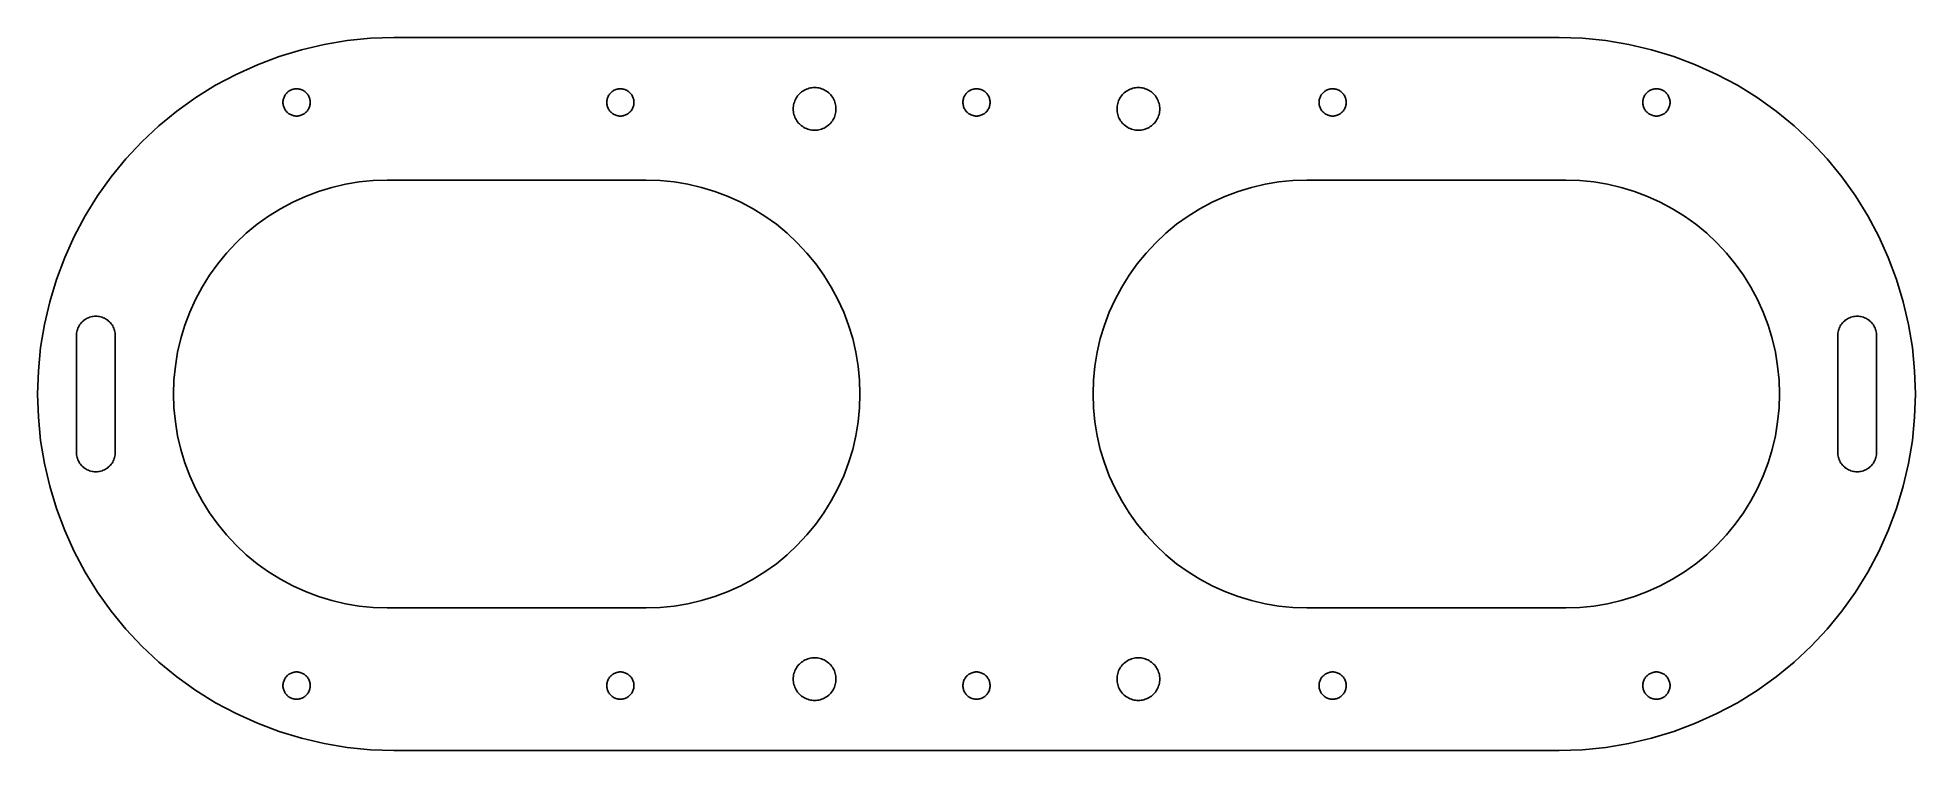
# Model space of a CAD drawing. Header units: millimetres. Extents: x -145 to 145, y -55 to 55.
import ezdxf

# ---------------------------------------------------------------- set-up
doc = ezdxf.new("R2010")
doc.units = ezdxf.units.MM

msp = doc.modelspace()

# ---------------------------------------------------------------- linework, layer by layer
at = {"layer": 'SCHNITT'}
for points in [[(93.6, -54.89), (97.18, -54.53), (100.73, -53.95), (104.24, -53.13), (107.68, -52.09), (111.05, -50.82), (114.33, -49.33), (117.5, -47.64), (120.56, -45.74), (123.48, -43.64), (126.26, -41.36), (128.89, -38.9), (131.35, -36.27), (133.63, -33.49), (135.73, -30.56), (137.63, -27.51), (139.33, -24.33), (140.81, -21.05), (142.08, -17.68), (143.13, -14.24), (143.94, -10.73), (144.53, -7.18), (144.88, -3.6), (145, -0.01), (145, 0.01), (144.88, 3.6), (144.53, 7.18), (143.94, 10.73), (143.13, 14.24), (142.08, 17.68), (140.81, 21.05), (139.33, 24.33), (137.63, 27.51), (135.73, 30.56), (133.63, 33.49), (131.35, 36.27), (128.89, 38.9), (126.26, 41.36), (123.48, 43.64), (120.56, 45.74), (117.5, 47.64), (114.33, 49.33), (111.05, 50.82), (107.68, 52.09), (104.24, 53.13), (100.73, 53.95), (97.18, 54.53), (93.6, 54.89), (90, 55.01), (-90, 55.01), (-93.6, 54.89), (-97.18, 54.53), (-100.73, 53.95), (-104.24, 53.13), (-107.68, 52.09), (-111.05, 50.82), (-114.33, 49.33), (-117.5, 47.64), (-120.56, 45.74), (-123.48, 43.64), (-126.26, 41.36), (-128.89, 38.9), (-131.35, 36.27), (-133.63, 33.49), (-135.73, 30.56), (-137.63, 27.51), (-139.33, 24.33), (-140.81, 21.05), (-142.08, 17.68), (-143.13, 14.24), (-143.94, 10.73), (-144.53, 7.18), (-144.88, 3.6), (-145, 0.01), (-145, -0.01), (-144.88, -3.6), (-144.53, -7.18), (-143.94, -10.73), (-143.13, -14.24), (-142.08, -17.68), (-140.81, -21.05), (-139.33, -24.33), (-137.63, -27.51), (-135.73, -30.56), (-133.63, -33.49), (-131.35, -36.27), (-128.89, -38.9), (-126.26, -41.36), (-123.48, -43.64), (-120.56, -45.74), (-117.5, -47.64), (-114.33, -49.33), (-111.05, -50.82), (-107.68, -52.09), (-104.24, -53.13), (-100.73, -53.95), (-97.18, -54.53), (-93.6, -54.89), (-90, -55.01), (90, -55.01)], [(-105.14, 42.9), (-105.27, 42.92), (-105.41, 42.94), (-105.54, 42.97), (-105.68, 43.01), (-105.8, 43.06), (-105.93, 43.12), (-106.05, 43.18), (-106.17, 43.25), (-106.28, 43.33), (-106.38, 43.42), (-106.48, 43.52), (-106.58, 43.62), (-106.67, 43.72), (-106.75, 43.83), (-106.82, 43.95), (-106.88, 44.07), (-106.94, 44.2), (-106.99, 44.32), (-107.03, 44.46), (-107.06, 44.59), (-107.08, 44.73), (-107.1, 44.86), (-107.1, 45), (-107.1, 45.14), (-107.08, 45.27), (-107.06, 45.41), (-107.03, 45.54), (-106.99, 45.68), (-106.94, 45.8), (-106.88, 45.93), (-106.82, 46.05), (-106.75, 46.17), (-106.67, 46.28), (-106.58, 46.38), (-106.48, 46.48), (-106.38, 46.58), (-106.28, 46.67), (-106.17, 46.75), (-106.05, 46.82), (-105.93, 46.88), (-105.8, 46.94), (-105.68, 46.99), (-105.54, 47.03), (-105.41, 47.06), (-105.27, 47.08), (-105.14, 47.1), (-105, 47.1), (-104.86, 47.1), (-104.73, 47.08), (-104.59, 47.06), (-104.46, 47.03), (-104.32, 46.99), (-104.2, 46.94), (-104.07, 46.88), (-103.95, 46.82), (-103.83, 46.75), (-103.72, 46.67), (-103.62, 46.58), (-103.52, 46.48), (-103.42, 46.38), (-103.33, 46.28), (-103.25, 46.17), (-103.18, 46.05), (-103.12, 45.93), (-103.06, 45.8), (-103.01, 45.68), (-102.97, 45.54), (-102.94, 45.41), (-102.92, 45.27), (-102.9, 45.14), (-102.9, 45), (-102.9, 44.86), (-102.92, 44.73), (-102.94, 44.59), (-102.97, 44.46), (-103.01, 44.32), (-103.06, 44.2), (-103.12, 44.07), (-103.18, 43.95), (-103.25, 43.83), (-103.33, 43.72), (-103.42, 43.62), (-103.52, 43.52), (-103.62, 43.42), (-103.72, 43.33), (-103.83, 43.25), (-103.95, 43.18), (-104.07, 43.12), (-104.2, 43.06), (-104.32, 43.01), (-104.46, 42.97), (-104.59, 42.94), (-104.73, 42.92), (-104.86, 42.9), (-105, 42.9)], [(-55.14, 42.9), (-55.27, 42.92), (-55.41, 42.94), (-55.54, 42.97), (-55.68, 43.01), (-55.8, 43.06), (-55.93, 43.12), (-56.05, 43.18), (-56.17, 43.25), (-56.28, 43.33), (-56.38, 43.42), (-56.48, 43.52), (-56.58, 43.62), (-56.67, 43.72), (-56.75, 43.83), (-56.82, 43.95), (-56.88, 44.07), (-56.94, 44.2), (-56.99, 44.32), (-57.03, 44.46), (-57.06, 44.59), (-57.08, 44.73), (-57.1, 44.86), (-57.1, 45), (-57.1, 45.14), (-57.08, 45.27), (-57.06, 45.41), (-57.03, 45.54), (-56.99, 45.68), (-56.94, 45.8), (-56.88, 45.93), (-56.82, 46.05), (-56.75, 46.17), (-56.67, 46.28), (-56.58, 46.38), (-56.48, 46.48), (-56.38, 46.58), (-56.28, 46.67), (-56.17, 46.75), (-56.05, 46.82), (-55.93, 46.88), (-55.8, 46.94), (-55.68, 46.99), (-55.54, 47.03), (-55.41, 47.06), (-55.27, 47.08), (-55.14, 47.1), (-55, 47.1), (-54.86, 47.1), (-54.73, 47.08), (-54.59, 47.06), (-54.46, 47.03), (-54.32, 46.99), (-54.2, 46.94), (-54.07, 46.88), (-53.95, 46.82), (-53.83, 46.75), (-53.72, 46.67), (-53.62, 46.58), (-53.52, 46.48), (-53.42, 46.38), (-53.33, 46.28), (-53.25, 46.17), (-53.18, 46.05), (-53.12, 45.93), (-53.06, 45.8), (-53.01, 45.68), (-52.97, 45.54), (-52.94, 45.41), (-52.92, 45.27), (-52.9, 45.14), (-52.9, 45), (-52.9, 44.86), (-52.92, 44.73), (-52.94, 44.59), (-52.97, 44.46), (-53.01, 44.32), (-53.06, 44.2), (-53.12, 44.07), (-53.18, 43.95), (-53.25, 43.83), (-53.33, 43.72), (-53.42, 43.62), (-53.52, 43.52), (-53.62, 43.42), (-53.72, 43.33), (-53.83, 43.25), (-53.95, 43.18), (-54.07, 43.12), (-54.2, 43.06), (-54.32, 43.01), (-54.46, 42.97), (-54.59, 42.94), (-54.73, 42.92), (-54.86, 42.9), (-55, 42.9)], [(-25.22, 40.71), (-25.43, 40.73), (-25.64, 40.76), (-25.85, 40.81), (-26.06, 40.88), (-26.26, 40.95), (-26.46, 41.04), (-26.65, 41.14), (-26.83, 41.26), (-27.01, 41.38), (-27.18, 41.52), (-27.33, 41.67), (-27.48, 41.82), (-27.62, 41.99), (-27.74, 42.17), (-27.86, 42.35), (-27.96, 42.54), (-28.05, 42.74), (-28.12, 42.94), (-28.19, 43.15), (-28.24, 43.36), (-28.27, 43.57), (-28.29, 43.78), (-28.3, 44), (-28.29, 44.22), (-28.27, 44.43), (-28.24, 44.64), (-28.19, 44.85), (-28.12, 45.06), (-28.05, 45.26), (-27.96, 45.46), (-27.86, 45.65), (-27.74, 45.83), (-27.62, 46.01), (-27.48, 46.18), (-27.33, 46.33), (-27.18, 46.48), (-27.01, 46.62), (-26.83, 46.74), (-26.65, 46.86), (-26.46, 46.96), (-26.26, 47.05), (-26.06, 47.12), (-25.85, 47.19), (-25.64, 47.24), (-25.43, 47.27), (-25.22, 47.29), (-25, 47.3), (-24.78, 47.29), (-24.57, 47.27), (-24.36, 47.24), (-24.15, 47.19), (-23.94, 47.12), (-23.74, 47.05), (-23.54, 46.96), (-23.35, 46.86), (-23.17, 46.74), (-22.99, 46.62), (-22.82, 46.48), (-22.67, 46.33), (-22.52, 46.18), (-22.38, 46.01), (-22.26, 45.83), (-22.14, 45.65), (-22.04, 45.46), (-21.95, 45.26), (-21.88, 45.06), (-21.81, 44.85), (-21.76, 44.64), (-21.73, 44.43), (-21.71, 44.22), (-21.7, 44), (-21.71, 43.78), (-21.73, 43.57), (-21.76, 43.36), (-21.81, 43.15), (-21.88, 42.94), (-21.95, 42.74), (-22.04, 42.54), (-22.14, 42.35), (-22.26, 42.17), (-22.38, 41.99), (-22.52, 41.82), (-22.67, 41.67), (-22.82, 41.52), (-22.99, 41.38), (-23.17, 41.26), (-23.35, 41.14), (-23.54, 41.04), (-23.74, 40.95), (-23.94, 40.88), (-24.15, 40.81), (-24.36, 40.76), (-24.57, 40.73), (-24.78, 40.71), (-25, 40.7)], [(-0.14, 42.9), (-0.27, 42.92), (-0.41, 42.94), (-0.54, 42.97), (-0.68, 43.01), (-0.8, 43.06), (-0.93, 43.12), (-1.05, 43.18), (-1.17, 43.25), (-1.28, 43.33), (-1.38, 43.42), (-1.48, 43.52), (-1.58, 43.62), (-1.67, 43.72), (-1.75, 43.83), (-1.82, 43.95), (-1.88, 44.07), (-1.94, 44.2), (-1.99, 44.32), (-2.03, 44.46), (-2.06, 44.59), (-2.08, 44.73), (-2.1, 44.86), (-2.1, 45), (-2.1, 45.14), (-2.08, 45.27), (-2.06, 45.41), (-2.03, 45.54), (-1.99, 45.68), (-1.94, 45.8), (-1.88, 45.93), (-1.82, 46.05), (-1.75, 46.17), (-1.67, 46.28), (-1.58, 46.38), (-1.48, 46.48), (-1.38, 46.58), (-1.28, 46.67), (-1.17, 46.75), (-1.05, 46.82), (-0.93, 46.88), (-0.8, 46.94), (-0.68, 46.99), (-0.54, 47.03), (-0.41, 47.06), (-0.27, 47.08), (-0.14, 47.1), (0, 47.1), (0.14, 47.1), (0.27, 47.08), (0.41, 47.06), (0.54, 47.03), (0.68, 46.99), (0.8, 46.94), (0.93, 46.88), (1.05, 46.82), (1.17, 46.75), (1.28, 46.67), (1.38, 46.58), (1.48, 46.48), (1.58, 46.38), (1.67, 46.28), (1.75, 46.17), (1.82, 46.05), (1.88, 45.93), (1.94, 45.8), (1.99, 45.68), (2.03, 45.54), (2.06, 45.41), (2.08, 45.27), (2.1, 45.14), (2.1, 45), (2.1, 44.86), (2.08, 44.73), (2.06, 44.59), (2.03, 44.46), (1.99, 44.32), (1.94, 44.2), (1.88, 44.07), (1.82, 43.95), (1.75, 43.83), (1.67, 43.72), (1.58, 43.62), (1.48, 43.52), (1.38, 43.42), (1.28, 43.33), (1.17, 43.25), (1.05, 43.18), (0.93, 43.12), (0.8, 43.06), (0.68, 43.01), (0.54, 42.97), (0.41, 42.94), (0.27, 42.92), (0.14, 42.9), (0, 42.9)], [(24.78, 40.71), (24.57, 40.73), (24.36, 40.76), (24.15, 40.81), (23.94, 40.88), (23.74, 40.95), (23.54, 41.04), (23.35, 41.14), (23.17, 41.26), (22.99, 41.38), (22.82, 41.52), (22.67, 41.67), (22.52, 41.82), (22.38, 41.99), (22.26, 42.17), (22.14, 42.35), (22.04, 42.54), (21.95, 42.74), (21.88, 42.94), (21.81, 43.15), (21.76, 43.36), (21.73, 43.57), (21.71, 43.78), (21.7, 44), (21.71, 44.22), (21.73, 44.43), (21.76, 44.64), (21.81, 44.85), (21.88, 45.06), (21.95, 45.26), (22.04, 45.46), (22.14, 45.65), (22.26, 45.83), (22.38, 46.01), (22.52, 46.18), (22.67, 46.33), (22.82, 46.48), (22.99, 46.62), (23.17, 46.74), (23.35, 46.86), (23.54, 46.96), (23.74, 47.05), (23.94, 47.12), (24.15, 47.19), (24.36, 47.24), (24.57, 47.27), (24.78, 47.29), (25, 47.3), (25.22, 47.29), (25.43, 47.27), (25.64, 47.24), (25.85, 47.19), (26.06, 47.12), (26.26, 47.05), (26.46, 46.96), (26.65, 46.86), (26.83, 46.74), (27.01, 46.62), (27.18, 46.48), (27.33, 46.33), (27.48, 46.18), (27.62, 46.01), (27.74, 45.83), (27.86, 45.65), (27.96, 45.46), (28.05, 45.26), (28.12, 45.06), (28.19, 44.85), (28.24, 44.64), (28.27, 44.43), (28.29, 44.22), (28.3, 44), (28.29, 43.78), (28.27, 43.57), (28.24, 43.36), (28.19, 43.15), (28.12, 42.94), (28.05, 42.74), (27.96, 42.54), (27.86, 42.35), (27.74, 42.17), (27.62, 41.99), (27.48, 41.82), (27.33, 41.67), (27.18, 41.52), (27.01, 41.38), (26.83, 41.26), (26.65, 41.14), (26.46, 41.04), (26.26, 40.95), (26.06, 40.88), (25.85, 40.81), (25.64, 40.76), (25.43, 40.73), (25.22, 40.71), (25, 40.7)], [(54.86, 42.9), (54.73, 42.92), (54.59, 42.94), (54.46, 42.97), (54.32, 43.01), (54.2, 43.06), (54.07, 43.12), (53.95, 43.18), (53.83, 43.25), (53.72, 43.33), (53.62, 43.42), (53.52, 43.52), (53.42, 43.62), (53.33, 43.72), (53.25, 43.83), (53.18, 43.95), (53.12, 44.07), (53.06, 44.2), (53.01, 44.32), (52.97, 44.46), (52.94, 44.59), (52.92, 44.73), (52.9, 44.86), (52.9, 45), (52.9, 45.14), (52.92, 45.27), (52.94, 45.41), (52.97, 45.54), (53.01, 45.68), (53.06, 45.8), (53.12, 45.93), (53.18, 46.05), (53.25, 46.17), (53.33, 46.28), (53.42, 46.38), (53.52, 46.48), (53.62, 46.58), (53.72, 46.67), (53.83, 46.75), (53.95, 46.82), (54.07, 46.88), (54.2, 46.94), (54.32, 46.99), (54.46, 47.03), (54.59, 47.06), (54.73, 47.08), (54.86, 47.1), (55, 47.1), (55.14, 47.1), (55.27, 47.08), (55.41, 47.06), (55.54, 47.03), (55.68, 46.99), (55.8, 46.94), (55.93, 46.88), (56.05, 46.82), (56.17, 46.75), (56.28, 46.67), (56.38, 46.58), (56.48, 46.48), (56.58, 46.38), (56.67, 46.28), (56.75, 46.17), (56.82, 46.05), (56.88, 45.93), (56.94, 45.8), (56.99, 45.68), (57.03, 45.54), (57.06, 45.41), (57.08, 45.27), (57.1, 45.14), (57.1, 45), (57.1, 44.86), (57.08, 44.73), (57.06, 44.59), (57.03, 44.46), (56.99, 44.32), (56.94, 44.2), (56.88, 44.07), (56.82, 43.95), (56.75, 43.83), (56.67, 43.72), (56.58, 43.62), (56.48, 43.52), (56.38, 43.42), (56.28, 43.33), (56.17, 43.25), (56.05, 43.18), (55.93, 43.12), (55.8, 43.06), (55.68, 43.01), (55.54, 42.97), (55.41, 42.94), (55.27, 42.92), (55.14, 42.9), (55, 42.9)], [(104.86, 42.9), (104.73, 42.92), (104.59, 42.94), (104.46, 42.97), (104.32, 43.01), (104.2, 43.06), (104.07, 43.12), (103.95, 43.18), (103.83, 43.25), (103.72, 43.33), (103.62, 43.42), (103.52, 43.52), (103.42, 43.62), (103.33, 43.72), (103.25, 43.83), (103.18, 43.95), (103.12, 44.07), (103.06, 44.2), (103.01, 44.32), (102.97, 44.46), (102.94, 44.59), (102.92, 44.73), (102.9, 44.86), (102.9, 45), (102.9, 45.14), (102.92, 45.27), (102.94, 45.41), (102.97, 45.54), (103.01, 45.68), (103.06, 45.8), (103.12, 45.93), (103.18, 46.05), (103.25, 46.17), (103.33, 46.28), (103.42, 46.38), (103.52, 46.48), (103.62, 46.58), (103.72, 46.67), (103.83, 46.75), (103.95, 46.82), (104.07, 46.88), (104.2, 46.94), (104.32, 46.99), (104.46, 47.03), (104.59, 47.06), (104.73, 47.08), (104.86, 47.1), (105, 47.1), (105.14, 47.1), (105.27, 47.08), (105.41, 47.06), (105.54, 47.03), (105.68, 46.99), (105.8, 46.94), (105.93, 46.88), (106.05, 46.82), (106.17, 46.75), (106.28, 46.67), (106.38, 46.58), (106.48, 46.48), (106.58, 46.38), (106.67, 46.28), (106.75, 46.17), (106.82, 46.05), (106.88, 45.93), (106.94, 45.8), (106.99, 45.68), (107.03, 45.54), (107.06, 45.41), (107.08, 45.27), (107.1, 45.14), (107.1, 45), (107.1, 44.86), (107.08, 44.73), (107.06, 44.59), (107.03, 44.46), (106.99, 44.32), (106.94, 44.2), (106.88, 44.07), (106.82, 43.95), (106.75, 43.83), (106.67, 43.72), (106.58, 43.62), (106.48, 43.52), (106.38, 43.42), (106.28, 43.33), (106.17, 43.25), (106.05, 43.18), (105.93, 43.12), (105.8, 43.06), (105.68, 43.01), (105.54, 42.97), (105.41, 42.94), (105.27, 42.92), (105.14, 42.9), (105, 42.9)], [(-93.16, -32.93), (-95.31, -32.72), (-97.44, -32.37), (-99.54, -31.88), (-101.61, -31.25), (-103.63, -30.49), (-105.6, -29.6), (-107.5, -28.58), (-109.33, -27.44), (-111.09, -26.19), (-112.76, -24.82), (-114.33, -23.34), (-115.81, -21.76), (-117.18, -20.09), (-118.44, -18.34), (-119.58, -16.51), (-120.6, -14.6), (-121.49, -12.63), (-122.25, -10.61), (-122.88, -8.55), (-123.37, -6.44), (-123.72, -4.31), (-123.93, -2.16), (-124, -0.01), (-124, 0.01), (-123.93, 2.16), (-123.72, 4.31), (-123.37, 6.44), (-122.88, 8.55), (-122.25, 10.61), (-121.49, 12.63), (-120.6, 14.6), (-119.58, 16.51), (-118.44, 18.34), (-117.18, 20.09), (-115.81, 21.76), (-114.33, 23.34), (-112.76, 24.82), (-111.09, 26.19), (-109.33, 27.44), (-107.5, 28.58), (-105.6, 29.6), (-103.63, 30.49), (-101.61, 31.25), (-99.54, 31.88), (-97.44, 32.37), (-95.31, 32.72), (-93.16, 32.93), (-91, 33.01), (-51, 33.01), (-48.84, 32.93), (-46.69, 32.72), (-44.56, 32.37), (-42.46, 31.88), (-40.39, 31.25), (-38.37, 30.49), (-36.4, 29.6), (-34.5, 28.58), (-32.67, 27.44), (-30.91, 26.19), (-29.24, 24.82), (-27.67, 23.34), (-26.19, 21.76), (-24.82, 20.09), (-23.56, 18.34), (-22.42, 16.51), (-21.4, 14.6), (-20.51, 12.63), (-19.75, 10.61), (-19.12, 8.55), (-18.63, 6.44), (-18.28, 4.31), (-18.07, 2.16), (-18, 0.01), (-18, -0.01), (-18.07, -2.16), (-18.28, -4.31), (-18.63, -6.44), (-19.12, -8.55), (-19.75, -10.61), (-20.51, -12.63), (-21.4, -14.6), (-22.42, -16.51), (-23.56, -18.34), (-24.82, -20.09), (-26.19, -21.76), (-27.67, -23.34), (-29.24, -24.82), (-30.91, -26.19), (-32.67, -27.44), (-34.5, -28.58), (-36.4, -29.6), (-38.37, -30.49), (-40.39, -31.25), (-42.46, -31.88), (-44.56, -32.37), (-46.69, -32.72), (-48.84, -32.93), (-51, -33.01), (-91, -33.01)], [(48.84, -32.93), (46.69, -32.72), (44.56, -32.37), (42.46, -31.88), (40.39, -31.25), (38.37, -30.49), (36.4, -29.6), (34.5, -28.58), (32.67, -27.44), (30.91, -26.19), (29.24, -24.82), (27.67, -23.34), (26.19, -21.76), (24.82, -20.09), (23.56, -18.34), (22.42, -16.51), (21.4, -14.6), (20.51, -12.63), (19.75, -10.61), (19.12, -8.55), (18.63, -6.44), (18.28, -4.31), (18.07, -2.16), (18, -0.01), (18, 0.01), (18.07, 2.16), (18.28, 4.31), (18.63, 6.44), (19.12, 8.55), (19.75, 10.61), (20.51, 12.63), (21.4, 14.6), (22.42, 16.51), (23.56, 18.34), (24.82, 20.09), (26.19, 21.76), (27.67, 23.34), (29.24, 24.82), (30.91, 26.19), (32.67, 27.44), (34.5, 28.58), (36.4, 29.6), (38.37, 30.49), (40.39, 31.25), (42.46, 31.88), (44.56, 32.37), (46.69, 32.72), (48.84, 32.93), (51, 33.01), (91, 33.01), (93.16, 32.93), (95.31, 32.72), (97.44, 32.37), (99.54, 31.88), (101.61, 31.25), (103.63, 30.49), (105.6, 29.6), (107.5, 28.58), (109.33, 27.44), (111.09, 26.19), (112.76, 24.82), (114.33, 23.34), (115.81, 21.76), (117.18, 20.09), (118.44, 18.34), (119.58, 16.51), (120.6, 14.6), (121.49, 12.63), (122.25, 10.61), (122.88, 8.55), (123.37, 6.44), (123.72, 4.31), (123.93, 2.16), (124, 0.01), (124, -0.01), (123.93, -2.16), (123.72, -4.31), (123.37, -6.44), (122.88, -8.55), (122.25, -10.61), (121.49, -12.63), (120.6, -14.6), (119.58, -16.51), (118.44, -18.34), (117.18, -20.09), (115.81, -21.76), (114.33, -23.34), (112.76, -24.82), (111.09, -26.19), (109.33, -27.44), (107.5, -28.58), (105.6, -29.6), (103.63, -30.49), (101.61, -31.25), (99.54, -31.88), (97.44, -32.37), (95.31, -32.72), (93.16, -32.93), (91, -33.01), (51, -33.01)], [(-136.2, -11.99), (-136.4, -11.97), (-136.59, -11.94), (-136.78, -11.9), (-136.97, -11.84), (-137.15, -11.77), (-137.33, -11.69), (-137.51, -11.6), (-137.67, -11.49), (-137.83, -11.38), (-137.98, -11.26), (-138.13, -11.12), (-138.26, -10.98), (-138.39, -10.83), (-138.5, -10.67), (-138.6, -10.5), (-138.7, -10.33), (-138.78, -10.15), (-138.85, -9.96), (-138.9, -9.78), (-138.95, -9.59), (-138.98, -9.39), (-139, -9.2), (-139.01, -9), (-139.01, 9), (-139, 9.2), (-138.98, 9.39), (-138.95, 9.59), (-138.9, 9.78), (-138.85, 9.96), (-138.78, 10.15), (-138.7, 10.33), (-138.6, 10.5), (-138.5, 10.67), (-138.39, 10.83), (-138.26, 10.98), (-138.13, 11.12), (-137.98, 11.26), (-137.83, 11.38), (-137.67, 11.49), (-137.51, 11.6), (-137.33, 11.69), (-137.15, 11.77), (-136.97, 11.84), (-136.78, 11.9), (-136.59, 11.94), (-136.4, 11.97), (-136.2, 11.99), (-136.01, 12), (-135.99, 12), (-135.8, 11.99), (-135.6, 11.97), (-135.41, 11.94), (-135.22, 11.9), (-135.03, 11.84), (-134.85, 11.77), (-134.67, 11.69), (-134.49, 11.6), (-134.33, 11.49), (-134.17, 11.38), (-134.02, 11.26), (-133.87, 11.12), (-133.74, 10.98), (-133.61, 10.83), (-133.5, 10.67), (-133.4, 10.5), (-133.3, 10.33), (-133.22, 10.15), (-133.15, 9.96), (-133.1, 9.78), (-133.05, 9.59), (-133.02, 9.39), (-133, 9.2), (-132.99, 9), (-132.99, -9), (-133, -9.2), (-133.02, -9.39), (-133.05, -9.59), (-133.1, -9.78), (-133.15, -9.96), (-133.22, -10.15), (-133.3, -10.33), (-133.4, -10.5), (-133.5, -10.67), (-133.61, -10.83), (-133.74, -10.98), (-133.87, -11.12), (-134.02, -11.26), (-134.17, -11.38), (-134.33, -11.49), (-134.49, -11.6), (-134.67, -11.69), (-134.85, -11.77), (-135.03, -11.84), (-135.22, -11.9), (-135.41, -11.94), (-135.6, -11.97), (-135.8, -11.99), (-135.99, -12), (-136.01, -12)], [(135.99, -12), (135.8, -11.99), (135.6, -11.97), (135.41, -11.94), (135.22, -11.9), (135.03, -11.84), (134.85, -11.77), (134.67, -11.69), (134.49, -11.6), (134.33, -11.49), (134.17, -11.38), (134.02, -11.26), (133.87, -11.12), (133.74, -10.98), (133.61, -10.83), (133.5, -10.67), (133.4, -10.5), (133.3, -10.33), (133.22, -10.15), (133.15, -9.96), (133.1, -9.78), (133.05, -9.59), (133.02, -9.39), (133, -9.2), (132.99, -9), (132.99, 9), (133, 9.2), (133.02, 9.39), (133.05, 9.59), (133.1, 9.78), (133.15, 9.96), (133.22, 10.15), (133.3, 10.33), (133.4, 10.5), (133.5, 10.67), (133.61, 10.83), (133.74, 10.98), (133.87, 11.12), (134.02, 11.26), (134.17, 11.38), (134.33, 11.49), (134.49, 11.6), (134.67, 11.69), (134.85, 11.77), (135.03, 11.84), (135.22, 11.9), (135.41, 11.94), (135.6, 11.97), (135.8, 11.99), (135.99, 12), (136.01, 12), (136.2, 11.99), (136.4, 11.97), (136.59, 11.94), (136.78, 11.9), (136.97, 11.84), (137.15, 11.77), (137.33, 11.69), (137.51, 11.6), (137.67, 11.49), (137.83, 11.38), (137.98, 11.26), (138.13, 11.12), (138.26, 10.98), (138.39, 10.83), (138.5, 10.67), (138.6, 10.5), (138.7, 10.33), (138.78, 10.15), (138.85, 9.96), (138.9, 9.78), (138.95, 9.59), (138.98, 9.39), (139, 9.2), (139.01, 9), (139.01, -9), (139, -9.2), (138.98, -9.39), (138.95, -9.59), (138.9, -9.78), (138.85, -9.96), (138.78, -10.15), (138.7, -10.33), (138.6, -10.5), (138.5, -10.67), (138.39, -10.83), (138.26, -10.98), (138.13, -11.12), (137.98, -11.26), (137.83, -11.38), (137.67, -11.49), (137.51, -11.6), (137.33, -11.69), (137.15, -11.77), (136.97, -11.84), (136.78, -11.9), (136.59, -11.94), (136.4, -11.97), (136.2, -11.99), (136.01, -12)], [(-105.14, -47.1), (-105.27, -47.08), (-105.41, -47.06), (-105.54, -47.03), (-105.68, -46.99), (-105.8, -46.94), (-105.93, -46.88), (-106.05, -46.82), (-106.17, -46.75), (-106.28, -46.67), (-106.38, -46.58), (-106.48, -46.48), (-106.58, -46.38), (-106.67, -46.28), (-106.75, -46.17), (-106.82, -46.05), (-106.88, -45.93), (-106.94, -45.8), (-106.99, -45.68), (-107.03, -45.54), (-107.06, -45.41), (-107.08, -45.27), (-107.1, -45.14), (-107.1, -45), (-107.1, -44.86), (-107.08, -44.73), (-107.06, -44.59), (-107.03, -44.46), (-106.99, -44.32), (-106.94, -44.2), (-106.88, -44.07), (-106.82, -43.95), (-106.75, -43.83), (-106.67, -43.72), (-106.58, -43.62), (-106.48, -43.52), (-106.38, -43.42), (-106.28, -43.33), (-106.17, -43.25), (-106.05, -43.18), (-105.93, -43.12), (-105.8, -43.06), (-105.68, -43.01), (-105.54, -42.97), (-105.41, -42.94), (-105.27, -42.92), (-105.14, -42.9), (-105, -42.9), (-104.86, -42.9), (-104.73, -42.92), (-104.59, -42.94), (-104.46, -42.97), (-104.32, -43.01), (-104.2, -43.06), (-104.07, -43.12), (-103.95, -43.18), (-103.83, -43.25), (-103.72, -43.33), (-103.62, -43.42), (-103.52, -43.52), (-103.42, -43.62), (-103.33, -43.72), (-103.25, -43.83), (-103.18, -43.95), (-103.12, -44.07), (-103.06, -44.2), (-103.01, -44.32), (-102.97, -44.46), (-102.94, -44.59), (-102.92, -44.73), (-102.9, -44.86), (-102.9, -45), (-102.9, -45.14), (-102.92, -45.27), (-102.94, -45.41), (-102.97, -45.54), (-103.01, -45.68), (-103.06, -45.8), (-103.12, -45.93), (-103.18, -46.05), (-103.25, -46.17), (-103.33, -46.28), (-103.42, -46.38), (-103.52, -46.48), (-103.62, -46.58), (-103.72, -46.67), (-103.83, -46.75), (-103.95, -46.82), (-104.07, -46.88), (-104.2, -46.94), (-104.32, -46.99), (-104.46, -47.03), (-104.59, -47.06), (-104.73, -47.08), (-104.86, -47.1), (-105, -47.1)], [(-55.14, -47.1), (-55.27, -47.08), (-55.41, -47.06), (-55.54, -47.03), (-55.68, -46.99), (-55.8, -46.94), (-55.93, -46.88), (-56.05, -46.82), (-56.17, -46.75), (-56.28, -46.67), (-56.38, -46.58), (-56.48, -46.48), (-56.58, -46.38), (-56.67, -46.28), (-56.75, -46.17), (-56.82, -46.05), (-56.88, -45.93), (-56.94, -45.8), (-56.99, -45.68), (-57.03, -45.54), (-57.06, -45.41), (-57.08, -45.27), (-57.1, -45.14), (-57.1, -45), (-57.1, -44.86), (-57.08, -44.73), (-57.06, -44.59), (-57.03, -44.46), (-56.99, -44.32), (-56.94, -44.2), (-56.88, -44.07), (-56.82, -43.95), (-56.75, -43.83), (-56.67, -43.72), (-56.58, -43.62), (-56.48, -43.52), (-56.38, -43.42), (-56.28, -43.33), (-56.17, -43.25), (-56.05, -43.18), (-55.93, -43.12), (-55.8, -43.06), (-55.68, -43.01), (-55.54, -42.97), (-55.41, -42.94), (-55.27, -42.92), (-55.14, -42.9), (-55, -42.9), (-54.86, -42.9), (-54.73, -42.92), (-54.59, -42.94), (-54.46, -42.97), (-54.32, -43.01), (-54.2, -43.06), (-54.07, -43.12), (-53.95, -43.18), (-53.83, -43.25), (-53.72, -43.33), (-53.62, -43.42), (-53.52, -43.52), (-53.42, -43.62), (-53.33, -43.72), (-53.25, -43.83), (-53.18, -43.95), (-53.12, -44.07), (-53.06, -44.2), (-53.01, -44.32), (-52.97, -44.46), (-52.94, -44.59), (-52.92, -44.73), (-52.9, -44.86), (-52.9, -45), (-52.9, -45.14), (-52.92, -45.27), (-52.94, -45.41), (-52.97, -45.54), (-53.01, -45.68), (-53.06, -45.8), (-53.12, -45.93), (-53.18, -46.05), (-53.25, -46.17), (-53.33, -46.28), (-53.42, -46.38), (-53.52, -46.48), (-53.62, -46.58), (-53.72, -46.67), (-53.83, -46.75), (-53.95, -46.82), (-54.07, -46.88), (-54.2, -46.94), (-54.32, -46.99), (-54.46, -47.03), (-54.59, -47.06), (-54.73, -47.08), (-54.86, -47.1), (-55, -47.1)], [(-25.22, -47.29), (-25.43, -47.27), (-25.64, -47.24), (-25.85, -47.19), (-26.06, -47.12), (-26.26, -47.05), (-26.46, -46.96), (-26.65, -46.86), (-26.83, -46.74), (-27.01, -46.62), (-27.18, -46.48), (-27.33, -46.33), (-27.48, -46.18), (-27.62, -46.01), (-27.74, -45.83), (-27.86, -45.65), (-27.96, -45.46), (-28.05, -45.26), (-28.12, -45.06), (-28.19, -44.85), (-28.24, -44.64), (-28.27, -44.43), (-28.29, -44.22), (-28.3, -44), (-28.29, -43.78), (-28.27, -43.57), (-28.24, -43.36), (-28.19, -43.15), (-28.12, -42.94), (-28.05, -42.74), (-27.96, -42.54), (-27.86, -42.35), (-27.74, -42.17), (-27.62, -41.99), (-27.48, -41.82), (-27.33, -41.67), (-27.18, -41.52), (-27.01, -41.38), (-26.83, -41.26), (-26.65, -41.14), (-26.46, -41.04), (-26.26, -40.95), (-26.06, -40.88), (-25.85, -40.81), (-25.64, -40.76), (-25.43, -40.73), (-25.22, -40.71), (-25, -40.7), (-24.78, -40.71), (-24.57, -40.73), (-24.36, -40.76), (-24.15, -40.81), (-23.94, -40.88), (-23.74, -40.95), (-23.54, -41.04), (-23.35, -41.14), (-23.17, -41.26), (-22.99, -41.38), (-22.82, -41.52), (-22.67, -41.67), (-22.52, -41.82), (-22.38, -41.99), (-22.26, -42.17), (-22.14, -42.35), (-22.04, -42.54), (-21.95, -42.74), (-21.88, -42.94), (-21.81, -43.15), (-21.76, -43.36), (-21.73, -43.57), (-21.71, -43.78), (-21.7, -44), (-21.71, -44.22), (-21.73, -44.43), (-21.76, -44.64), (-21.81, -44.85), (-21.88, -45.06), (-21.95, -45.26), (-22.04, -45.46), (-22.14, -45.65), (-22.26, -45.83), (-22.38, -46.01), (-22.52, -46.18), (-22.67, -46.33), (-22.82, -46.48), (-22.99, -46.62), (-23.17, -46.74), (-23.35, -46.86), (-23.54, -46.96), (-23.74, -47.05), (-23.94, -47.12), (-24.15, -47.19), (-24.36, -47.24), (-24.57, -47.27), (-24.78, -47.29), (-25, -47.3)], [(-0.14, -47.1), (-0.27, -47.08), (-0.41, -47.06), (-0.54, -47.03), (-0.68, -46.99), (-0.8, -46.94), (-0.93, -46.88), (-1.05, -46.82), (-1.17, -46.75), (-1.28, -46.67), (-1.38, -46.58), (-1.48, -46.48), (-1.58, -46.38), (-1.67, -46.28), (-1.75, -46.17), (-1.82, -46.05), (-1.88, -45.93), (-1.94, -45.8), (-1.99, -45.68), (-2.03, -45.54), (-2.06, -45.41), (-2.08, -45.27), (-2.1, -45.14), (-2.1, -45), (-2.1, -44.86), (-2.08, -44.73), (-2.06, -44.59), (-2.03, -44.46), (-1.99, -44.32), (-1.94, -44.2), (-1.88, -44.07), (-1.82, -43.95), (-1.75, -43.83), (-1.67, -43.72), (-1.58, -43.62), (-1.48, -43.52), (-1.38, -43.42), (-1.28, -43.33), (-1.17, -43.25), (-1.05, -43.18), (-0.93, -43.12), (-0.8, -43.06), (-0.68, -43.01), (-0.54, -42.97), (-0.41, -42.94), (-0.27, -42.92), (-0.14, -42.9), (0, -42.9), (0.14, -42.9), (0.27, -42.92), (0.41, -42.94), (0.54, -42.97), (0.68, -43.01), (0.8, -43.06), (0.93, -43.12), (1.05, -43.18), (1.17, -43.25), (1.28, -43.33), (1.38, -43.42), (1.48, -43.52), (1.58, -43.62), (1.67, -43.72), (1.75, -43.83), (1.82, -43.95), (1.88, -44.07), (1.94, -44.2), (1.99, -44.32), (2.03, -44.46), (2.06, -44.59), (2.08, -44.73), (2.1, -44.86), (2.1, -45), (2.1, -45.14), (2.08, -45.27), (2.06, -45.41), (2.03, -45.54), (1.99, -45.68), (1.94, -45.8), (1.88, -45.93), (1.82, -46.05), (1.75, -46.17), (1.67, -46.28), (1.58, -46.38), (1.48, -46.48), (1.38, -46.58), (1.28, -46.67), (1.17, -46.75), (1.05, -46.82), (0.93, -46.88), (0.8, -46.94), (0.68, -46.99), (0.54, -47.03), (0.41, -47.06), (0.27, -47.08), (0.14, -47.1), (0, -47.1)], [(24.78, -47.29), (24.57, -47.27), (24.36, -47.24), (24.15, -47.19), (23.94, -47.12), (23.74, -47.05), (23.54, -46.96), (23.35, -46.86), (23.17, -46.74), (22.99, -46.62), (22.82, -46.48), (22.67, -46.33), (22.52, -46.18), (22.38, -46.01), (22.26, -45.83), (22.14, -45.65), (22.04, -45.46), (21.95, -45.26), (21.88, -45.06), (21.81, -44.85), (21.76, -44.64), (21.73, -44.43), (21.71, -44.22), (21.7, -44), (21.71, -43.78), (21.73, -43.57), (21.76, -43.36), (21.81, -43.15), (21.88, -42.94), (21.95, -42.74), (22.04, -42.54), (22.14, -42.35), (22.26, -42.17), (22.38, -41.99), (22.52, -41.82), (22.67, -41.67), (22.82, -41.52), (22.99, -41.38), (23.17, -41.26), (23.35, -41.14), (23.54, -41.04), (23.74, -40.95), (23.94, -40.88), (24.15, -40.81), (24.36, -40.76), (24.57, -40.73), (24.78, -40.71), (25, -40.7), (25.22, -40.71), (25.43, -40.73), (25.64, -40.76), (25.85, -40.81), (26.06, -40.88), (26.26, -40.95), (26.46, -41.04), (26.65, -41.14), (26.83, -41.26), (27.01, -41.38), (27.18, -41.52), (27.33, -41.67), (27.48, -41.82), (27.62, -41.99), (27.74, -42.17), (27.86, -42.35), (27.96, -42.54), (28.05, -42.74), (28.12, -42.94), (28.19, -43.15), (28.24, -43.36), (28.27, -43.57), (28.29, -43.78), (28.3, -44), (28.29, -44.22), (28.27, -44.43), (28.24, -44.64), (28.19, -44.85), (28.12, -45.06), (28.05, -45.26), (27.96, -45.46), (27.86, -45.65), (27.74, -45.83), (27.62, -46.01), (27.48, -46.18), (27.33, -46.33), (27.18, -46.48), (27.01, -46.62), (26.83, -46.74), (26.65, -46.86), (26.46, -46.96), (26.26, -47.05), (26.06, -47.12), (25.85, -47.19), (25.64, -47.24), (25.43, -47.27), (25.22, -47.29), (25, -47.3)], [(54.86, -47.1), (54.73, -47.08), (54.59, -47.06), (54.46, -47.03), (54.32, -46.99), (54.2, -46.94), (54.07, -46.88), (53.95, -46.82), (53.83, -46.75), (53.72, -46.67), (53.62, -46.58), (53.52, -46.48), (53.42, -46.38), (53.33, -46.28), (53.25, -46.17), (53.18, -46.05), (53.12, -45.93), (53.06, -45.8), (53.01, -45.68), (52.97, -45.54), (52.94, -45.41), (52.92, -45.27), (52.9, -45.14), (52.9, -45), (52.9, -44.86), (52.92, -44.73), (52.94, -44.59), (52.97, -44.46), (53.01, -44.32), (53.06, -44.2), (53.12, -44.07), (53.18, -43.95), (53.25, -43.83), (53.33, -43.72), (53.42, -43.62), (53.52, -43.52), (53.62, -43.42), (53.72, -43.33), (53.83, -43.25), (53.95, -43.18), (54.07, -43.12), (54.2, -43.06), (54.32, -43.01), (54.46, -42.97), (54.59, -42.94), (54.73, -42.92), (54.86, -42.9), (55, -42.9), (55.14, -42.9), (55.27, -42.92), (55.41, -42.94), (55.54, -42.97), (55.68, -43.01), (55.8, -43.06), (55.93, -43.12), (56.05, -43.18), (56.17, -43.25), (56.28, -43.33), (56.38, -43.42), (56.48, -43.52), (56.58, -43.62), (56.67, -43.72), (56.75, -43.83), (56.82, -43.95), (56.88, -44.07), (56.94, -44.2), (56.99, -44.32), (57.03, -44.46), (57.06, -44.59), (57.08, -44.73), (57.1, -44.86), (57.1, -45), (57.1, -45.14), (57.08, -45.27), (57.06, -45.41), (57.03, -45.54), (56.99, -45.68), (56.94, -45.8), (56.88, -45.93), (56.82, -46.05), (56.75, -46.17), (56.67, -46.28), (56.58, -46.38), (56.48, -46.48), (56.38, -46.58), (56.28, -46.67), (56.17, -46.75), (56.05, -46.82), (55.93, -46.88), (55.8, -46.94), (55.68, -46.99), (55.54, -47.03), (55.41, -47.06), (55.27, -47.08), (55.14, -47.1), (55, -47.1)], [(104.86, -47.1), (104.73, -47.08), (104.59, -47.06), (104.46, -47.03), (104.32, -46.99), (104.2, -46.94), (104.07, -46.88), (103.95, -46.82), (103.83, -46.75), (103.72, -46.67), (103.62, -46.58), (103.52, -46.48), (103.42, -46.38), (103.33, -46.28), (103.25, -46.17), (103.18, -46.05), (103.12, -45.93), (103.06, -45.8), (103.01, -45.68), (102.97, -45.54), (102.94, -45.41), (102.92, -45.27), (102.9, -45.14), (102.9, -45), (102.9, -44.86), (102.92, -44.73), (102.94, -44.59), (102.97, -44.46), (103.01, -44.32), (103.06, -44.2), (103.12, -44.07), (103.18, -43.95), (103.25, -43.83), (103.33, -43.72), (103.42, -43.62), (103.52, -43.52), (103.62, -43.42), (103.72, -43.33), (103.83, -43.25), (103.95, -43.18), (104.07, -43.12), (104.2, -43.06), (104.32, -43.01), (104.46, -42.97), (104.59, -42.94), (104.73, -42.92), (104.86, -42.9), (105, -42.9), (105.14, -42.9), (105.27, -42.92), (105.41, -42.94), (105.54, -42.97), (105.68, -43.01), (105.8, -43.06), (105.93, -43.12), (106.05, -43.18), (106.17, -43.25), (106.28, -43.33), (106.38, -43.42), (106.48, -43.52), (106.58, -43.62), (106.67, -43.72), (106.75, -43.83), (106.82, -43.95), (106.88, -44.07), (106.94, -44.2), (106.99, -44.32), (107.03, -44.46), (107.06, -44.59), (107.08, -44.73), (107.1, -44.86), (107.1, -45), (107.1, -45.14), (107.08, -45.27), (107.06, -45.41), (107.03, -45.54), (106.99, -45.68), (106.94, -45.8), (106.88, -45.93), (106.82, -46.05), (106.75, -46.17), (106.67, -46.28), (106.58, -46.38), (106.48, -46.48), (106.38, -46.58), (106.28, -46.67), (106.17, -46.75), (106.05, -46.82), (105.93, -46.88), (105.8, -46.94), (105.68, -46.99), (105.54, -47.03), (105.41, -47.06), (105.27, -47.08), (105.14, -47.1), (105, -47.1)]]:
    msp.add_lwpolyline(points, close=True, dxfattribs=at)

doc.saveas('drawing.dxf')
